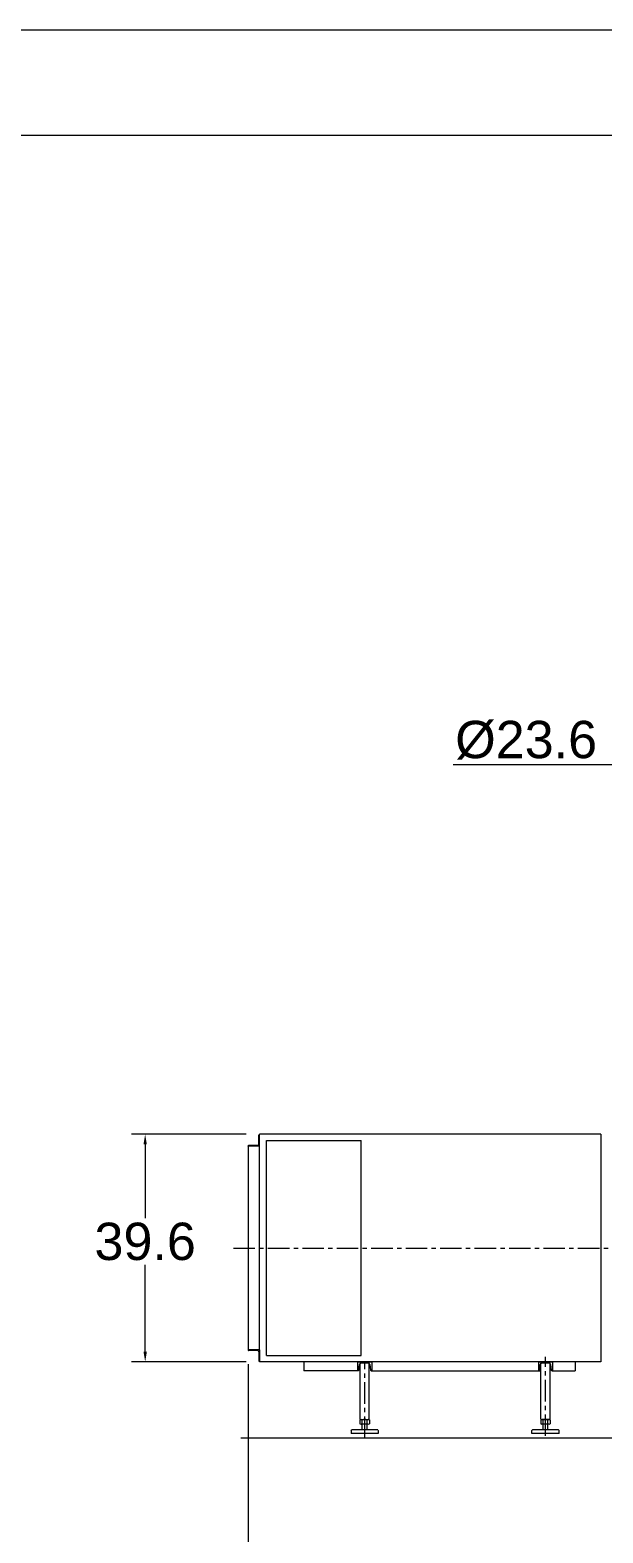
# Model space of a CAD drawing. Header units: inches. Extents: x 0 to 22015, y 0 to 16774.
# Drawn here: x 7437 to 9972, y 10131 to 16774 of the extents above; entities that cross this region are included whole.
import ezdxf
from ezdxf.enums import TextEntityAlignment as Align

# ---------------------------------------------------------------- set-up
doc = ezdxf.new("R2010")
doc.units = ezdxf.units.IN
doc.header["$MEASUREMENT"] = 0
doc.linetypes.add('CENTER', pattern=[50.8, 31.75, -6.35, 6.35, -6.35])
doc.layers.get('Defpoints').update_dxf_attribs({"lineweight": 5})
for name, color, linetype, lineweight in [('CAXA0', 7, 'Continuous', 5), ('CAXA1', 5, 'CENTER', 5), ('Title Block', 7, 'Continuous', 5)]:
    doc.layers.add(name, color=color, linetype=linetype, lineweight=lineweight)
doc.styles.add('ACANSTS', font='romans.shx', dxfattribs={"height": 1})
doc.styles.add('Roman', font='arial.ttf')
doc.styles.get("Standard").update_dxf_attribs({"font": 'arial.ttf'})
doc.dimstyles.new('ISO-25', dxfattribs={"dimscale": 30, "dimtxt": 1.5, "dimasz": 1.5, "dimexe": 2, "dimexo": 2, "dimtad": 1, "dimtih": 1, "dimtoh": 1, "dimdec": 1, "dimlfac": 0.03937, "dimdsep": 46, "dimtxsty": 'Standard', "dimcen": 2.5, "dimclrd": 7, "dimclre": 7, "dimclrt": 7, "dimadec": 0, "dimazin": 0, "dimtfac": 1, "dimtdec": 1, "dimtmove": 0, "dimatfit": 3, "dimfxl": 1, "dimlwd": 5, "dimlwe": 5, "dimarcsym": 0})

# ---------------------------------------------------------------- blocks, each defined once
blk = doc.blocks.new('*D42')
at = {"color": 7, "linetype": 'Continuous', "lineweight": 5, "transparency": 16777216}
for p, q in [((8402.8, 10877.3), (8402.8, 9776.3)), ((13182.8, 10489.6), (13182.8, 9776.3)), ((8447.8, 9836.3), (13137.8, 9836.3))]:
    blk.add_line(p, q, dxfattribs=at)
at = {"color": 7, "transparency": 16777216}
for points in [[(8447.8, 9843.8), (8447.8, 9828.8), (8402.8, 9836.3)], [(13137.8, 9843.8), (13137.8, 9828.8), (13182.8, 9836.3)]]:
    blk.add_solid(points, dxfattribs=at)
at = {"layer": 'Defpoints', "color": 0, "transparency": 16777216}
for p in [(8402.8, 10937.3), (13182.8, 10549.6), (13182.8, 9836.3)]:
    blk.add_point(p, dxfattribs=at)
at = {"color": 7, "lineweight": 5, "transparency": 16777216, "insert": (10531.3, 9940.4), "char_height": 165, "attachment_point": 5, "style": 'Roman'}
blk.add_mtext('C', dxfattribs=at)
blk = doc.blocks.new('*D32')
at = {"color": 7, "linetype": 'Continuous', "lineweight": 5, "transparency": 16777216}
for p, q in [((10174.3, 13283.6), (10174.3, 13587)), ((10773.3, 13283.6), (10773.3, 13587)), ((9309.6, 13527), (10174.3, 13527)), ((10219.3, 13527), (10728.3, 13527))]:
    blk.add_line(p, q, dxfattribs=at)
at = {"color": 7, "transparency": 16777216}
for points in [[(10219.3, 13534.5), (10219.3, 13519.5), (10174.3, 13527)], [(10728.3, 13534.5), (10728.3, 13519.5), (10773.3, 13527)]]:
    blk.add_solid(points, dxfattribs=at)
at = {"layer": 'Defpoints', "color": 0, "transparency": 16777216}
for p in [(10773.3, 13527), (10174.3, 13223.6), (10773.3, 13223.6)]:
    blk.add_point(p, dxfattribs=at)
at = {"color": 7, "lineweight": 5, "transparency": 16777216, "insert": (9632.3, 13634.6), "char_height": 165, "attachment_point": 5, "style": 'Roman'}
blk.add_mtext('%%C23.6', dxfattribs=at)
blk = doc.blocks.new('*D47')
at = {"color": 7, "linetype": 'Continuous', "lineweight": 5, "transparency": 16777216}
for p, q in [((8392.8, 11892.8), (7886.6, 11892.8)), ((7946.6, 11847.8), (7946.6, 11521.3)), ((7946.6, 10931.8), (7946.6, 11315.2)), ((8392.8, 10886.8), (7886.6, 10886.8))]:
    blk.add_line(p, q, dxfattribs=at)
at = {"color": 7, "transparency": 16777216}
for points in [[(7939.1, 11847.8), (7954.1, 11847.8), (7946.6, 11892.8)], [(7939.1, 10931.8), (7954.1, 10931.8), (7946.6, 10886.8)]]:
    blk.add_solid(points, dxfattribs=at)
at = {"layer": 'Defpoints', "color": 0, "transparency": 16777216}
for p in [(8452.8, 11892.8), (7946.6, 10886.8), (8452.8, 10886.8)]:
    blk.add_point(p, dxfattribs=at)
at = {"color": 7, "lineweight": 5, "transparency": 16777216, "insert": (7946.6, 11418.3), "char_height": 165, "attachment_point": 5, "style": 'Roman'}
blk.add_mtext('39.6', dxfattribs=at)
blk = doc.blocks.new('LONE STAR BLOWER TITLE BLOCK (SIZE A)')
at = {"layer": 'Title Block', "lineweight": 15}
for p, q in [((23.625, 18), (0, 18)), ((23.125, 17.5), (0.5, 17.5)), ((23.125, 17.5), (0.5, 17.5))]:
    blk.add_line(p, q, dxfattribs=at)
at = {"layer": 'Title Block', "lineweight": 15, "style": 'ACANSTS'}
for tag, p, height in [('DRAWN_BY', (14.7817, 2.2896), 0.135), ('DRAWN_DATE', (15.8526, 2.3021), 0.135), ('DRAWING_SUBTITLE', (17.7236, 1.9768), 0.2025), ('CHECKED_BY', (14.804, 1.9438), 0.135), ('CHECK_DATE', (15.8339, 1.9487), 0.135), ('ENGINEER', (14.7979, 1.6123), 0.135), ('ENG_DATE', (15.8249, 1.6112), 0.135), ('DRAWING_SUBTITLE', (17.7211, 1.5494), 0.2025), ('MANUFACTURING', (14.7936, 1.2748), 0.135), ('MFG_DATE', (15.826, 1.2778), 0.135), ('CONTROL', (14.7936, 0.9373), 0.135), ('CONTROL_DATE', (15.826, 0.9403), 0.135), ('CAGE_CODE', (17.9275, 0.9163), 0.135), ('MODEL_FILE_NAME', (9.0607, 0.6111), 0.135), ('APPROVED_BY', (14.7823, 0.5726), 0.135), ('APPROVAL_DATE', (15.8177, 0.5698), 0.135)]:
    blk.add_attdef(tag, p, '', height=height, dxfattribs=at)
at = {"layer": 'Title Block', "lineweight": 15, "style": 'Roman', "flags": 8}
for tag, height, p in [('DWG_NUMBER', 0.2812, (19.0664, 1.1474)), ('SCALE', 0.135, (18.1035, 0.7041)), ('SHEETNUMBER', 0.135, (21.2556, 0.7041)), ('TOTA_SHEETS', 0.135, (21.8939, 0.7016))]:
    blk.add_attdef(tag, text='', height=height, dxfattribs=at).set_placement(p, align=Align.TOP_LEFT)
at = {"layer": 'Title Block', "lineweight": 15, "style": 'ACANSTS'}
blk.add_attdef('REVISION', text='', height=0.135, dxfattribs=at).set_placement((22.8495, 0.8933), align=Align.CENTER)

msp = doc.modelspace()

# ---------------------------------------------------------------- linework, layer by layer
at = {"layer": 'CAXA0', "color": 7, "linetype": 'Continuous', "lineweight": 5}
for p, q in [((9962.82, 11892.83), (8452.82, 11892.83)), ((8524.62, 11892.83), (8452.82, 11892.83)), ((8452.82, 10939.32), (8452.82, 11892.83)), ((8639.29, 11892.83), (8639.29, 11892.89)), ((9962.82, 11892.83), (9962.82, 10886.83)), ((8402.82, 11839.83), (8402.82, 11841.83)), ((8402.82, 11839.83), (8402.82, 10939.32)), ((8452.82, 11839.83), (8402.82, 11839.83)), ((8444.32, 11842.83), (8403.82, 11842.83)), ((8449.82, 11848.33), (8449.82, 11888.83)), ((8452.82, 11889.83), (8450.82, 11889.83)), ((8452.82, 11839.83), (8452.82, 11889.83)), ((8482.79, 10914.83), (8482.79, 11864.83)), ((8482.79, 11864.83), (8902.79, 11864.83)), ((8902.79, 10914.83), (8902.79, 11864.83)), ((8452.82, 10939.32), (8402.82, 10939.32)), ((8402.82, 10939.32), (8402.82, 10937.32)), ((8444.32, 10936.32), (8403.82, 10936.32)), ((8449.82, 10930.82), (8449.82, 10890.32)), ((8452.82, 10939.32), (8452.82, 10889.32)), ((8452.82, 10938.83), (8452.82, 10886.83)), ((8482.79, 10914.83), (8902.79, 10914.83)), ((8452.82, 10889.32), (8450.82, 10889.32)), ((8613.79, 10886.83), (8452.82, 10886.83)), ((9962.82, 10886.83), (8613.79, 10886.83)), ((8908.12, 10886.83), (8618.79, 10886.83)), ((8649.3, 10886.88), (8649.3, 10846.88)), ((8888.6, 10846.88), (8649.3, 10846.88)), ((8886.3, 10886.88), (8949.3, 10886.88)), ((8886.3, 10886.88), (8886.3, 10846.88)), ((8888.6, 10846.88), (8886.3, 10846.88)), ((8892.38, 10850.3), (8894.88, 10875.33)), ((8897.79, 10634.08), (8897.79, 10880.54)), ((8902.34, 10882.08), (8933.25, 10882.08)), ((8937.79, 10634.08), (8937.79, 10880.55)), ((8940.71, 10875.33), (8943.22, 10850.3)), ((8947, 10846.88), (9692.4, 10846.88)), ((8947, 10846.88), (8949.3, 10846.88)), ((8949.3, 10886.88), (8949.3, 10846.88)), ((9686.3, 10886.88), (9749.3, 10886.88)), ((9686.3, 10886.88), (9686.3, 10846.88)), ((9688.6, 10846.88), (9686.3, 10846.88)), ((9692.38, 10850.3), (9694.88, 10875.33)), ((9697.79, 10634.08), (9697.79, 10880.54)), ((9702.34, 10882.08), (9733.25, 10882.08)), ((9737.79, 10634.08), (9737.79, 10880.55)), ((9740.71, 10875.33), (9743.22, 10850.3)), ((9747, 10846.88), (9749.3, 10846.88)), ((9749.3, 10886.88), (9749.3, 10846.88)), ((9749.3, 10846.88), (9849.3, 10846.88)), ((9849.3, 10886.88), (9849.3, 10846.88)), ((8897, 10630.55), (8897, 10613.41)), ((8897.79, 10634.08), (8899.79, 10632.08)), ((8897.79, 10634.08), (8899.79, 10632.08)), ((8899.79, 10632.08), (8935.79, 10632.08)), ((8899.79, 10632.08), (8935.79, 10632.08)), ((8907.4, 10613.41), (8907.4, 10630.55)), ((8928.18, 10613.41), (8928.18, 10630.55)), ((8935.79, 10632.08), (8937.79, 10634.08)), ((8935.79, 10632.08), (8937.79, 10634.08)), ((8938.57, 10630.55), (8938.57, 10613.41)), ((9697, 10630.55), (9697, 10613.41)), ((9697.79, 10634.08), (9699.79, 10632.08)), ((9699.79, 10632.08), (9735.79, 10632.08)), ((9733.38, 10632.08), (9702.2, 10632.08)), ((9707.4, 10613.41), (9707.4, 10630.55)), ((9728.18, 10613.41), (9728.18, 10630.55)), ((9735.79, 10632.08), (9737.79, 10634.08)), ((9738.57, 10630.55), (9738.57, 10613.41)), ((8857.79, 10583.83), (8859.79, 10585.83)), ((8857.79, 10583.83), (8857.79, 10569.83)), ((8977.79, 10569.83), (8857.79, 10569.83)), ((8977.79, 10569.58), (8857.79, 10569.58)), ((8975.79, 10585.83), (8859.79, 10585.83)), ((8933.38, 10611.88), (8902.2, 10611.88)), ((8907.41, 10585.83), (8907.41, 10611.88)), ((8928.16, 10585.83), (8928.16, 10611.88)), ((8975.79, 10585.83), (8977.79, 10583.83)), ((8977.79, 10583.83), (8977.79, 10569.83)), ((9657.79, 10583.83), (9659.79, 10585.83)), ((9657.79, 10569.58), (9657.79, 10583.83)), ((9777.79, 10569.58), (9657.79, 10569.58)), ((9775.79, 10585.83), (9659.79, 10585.83)), ((9733.38, 10611.88), (9702.2, 10611.88)), ((9707.41, 10585.83), (9707.41, 10611.88)), ((9728.16, 10585.83), (9728.16, 10611.88)), ((9775.79, 10585.83), (9777.79, 10583.83)), ((9777.79, 10569.83), (9777.79, 10583.83)), ((13902.25, 10549.58), (8369.93, 10549.58))]:
    msp.add_line(p, q, dxfattribs=at)
for centre, radius, start, end in [((8403.82, 11841.83), 1, 90, 180), ((8444.32, 11848.33), 5.5, 270, 0), ((8450.82, 11888.83), 1, 90, 180), ((8403.82, 10937.32), 1, 180, 270), ((8444.32, 10930.82), 5.5, 0, 90), ((8450.82, 10890.32), 1, 180, 270), ((8888.6, 10850.68), 3.8, 270, 354.289407), ((8902.34, 10874.58), 7.5, 90, 174.289407), ((8933.25, 10874.58), 7.5, 5.710593, 90), ((8947, 10850.68), 3.8, 185.710593, 270), ((9688.6, 10850.68), 3.8, 270, 354.289407), ((9702.34, 10874.58), 7.5, 90, 174.289407), ((9733.25, 10874.58), 7.5, 5.710593, 90), ((9747, 10850.68), 3.8, 185.710593, 270), ((8902.2, 10622.51), 9.57, 57.132768, 122.867232), ((8917.79, 10596.08), 36, 73.221345, 106.778655), ((8933.38, 10622.51), 9.57, 57.132768, 122.867232), ((9702.2, 10622.51), 9.57, 57.132768, 122.867232), ((9717.79, 10596.08), 36, 73.221345, 106.778655), ((9733.38, 10622.51), 9.57, 57.132768, 122.867232), ((8902.2, 10621.46), 9.57, 237.132768, 302.867232), ((8917.79, 10647.88), 36, 253.221345, 286.778655), ((8933.38, 10621.46), 9.57, 237.132768, 302.867232), ((9702.2, 10621.46), 9.57, 237.132768, 302.867232), ((9717.79, 10647.88), 36, 253.221345, 286.778655), ((9733.38, 10621.46), 9.57, 237.132768, 302.867232)]:
    msp.add_arc(centre, radius, start, end, dxfattribs=at)
at = {"layer": 'CAXA1', "linetype": 'CENTER', "lineweight": 5, "ltscale": 3}
for p, q in [((8337.2, 11389.58), (11205.25, 11389.58)), ((9717.79, 10559.28), (9717.79, 10909.46)), ((8917.79, 10549.58), (8917.79, 10883.54))]:
    msp.add_line(p, q, dxfattribs=at)

# ---------------------------------------------------------------- block references
at = {"xscale": 931.8648284389766, "yscale": 931.8648284389766, "zscale": 931.8648284389766}
msp.add_blockref('LONE STAR BLOWER TITLE BLOCK (SIZE A)', (0, 0.05), dxfattribs=at)

# ---------------------------------------------------------------- dimensions: what is measured, and where the dimension line sits
at = {"color": 7, "lineweight": 5}
for base, p1, p2, text, picture, middle in [((10773.32, 13526.96), (10174.32, 13223.58), (10773.32, 13223.58), '%%C23.6', '*D32', (9632.35, 13526.96)), ((13182.82, 9836.33), (8402.82, 10937.32), (13182.82, 10549.58), 'C', '*D42', (10531.25, 9836.33))]:
    dim = msp.add_linear_dim(base=base, p1=p1, p2=p2, text=text, dimstyle='ISO-25', override={"dimtxt": 5.5, "dimpost": '\\X', "dimtxsty": 'Roman', "dimtmove": 1}, dxfattribs=at)
    dim.commit()
    dim.dimension.update_dxf_attribs({"geometry": picture, "text_midpoint": middle, "dimtype": 160})
dim = msp.add_linear_dim(base=(7946.64, 10886.83), p1=(8452.82, 11892.83), p2=(8452.82, 10886.83), angle=90, text='39.6', dimstyle='ISO-25', override={"dimtxt": 5.5, "dimpost": '\\X', "dimtxsty": 'Roman', "dimtmove": 1}, dxfattribs=at)
dim.commit()
dim.dimension.update_dxf_attribs({"geometry": '*D47', "text_midpoint": (7946.64, 11418.28), "dimtype": 160})

doc.saveas('drawing.dxf')
